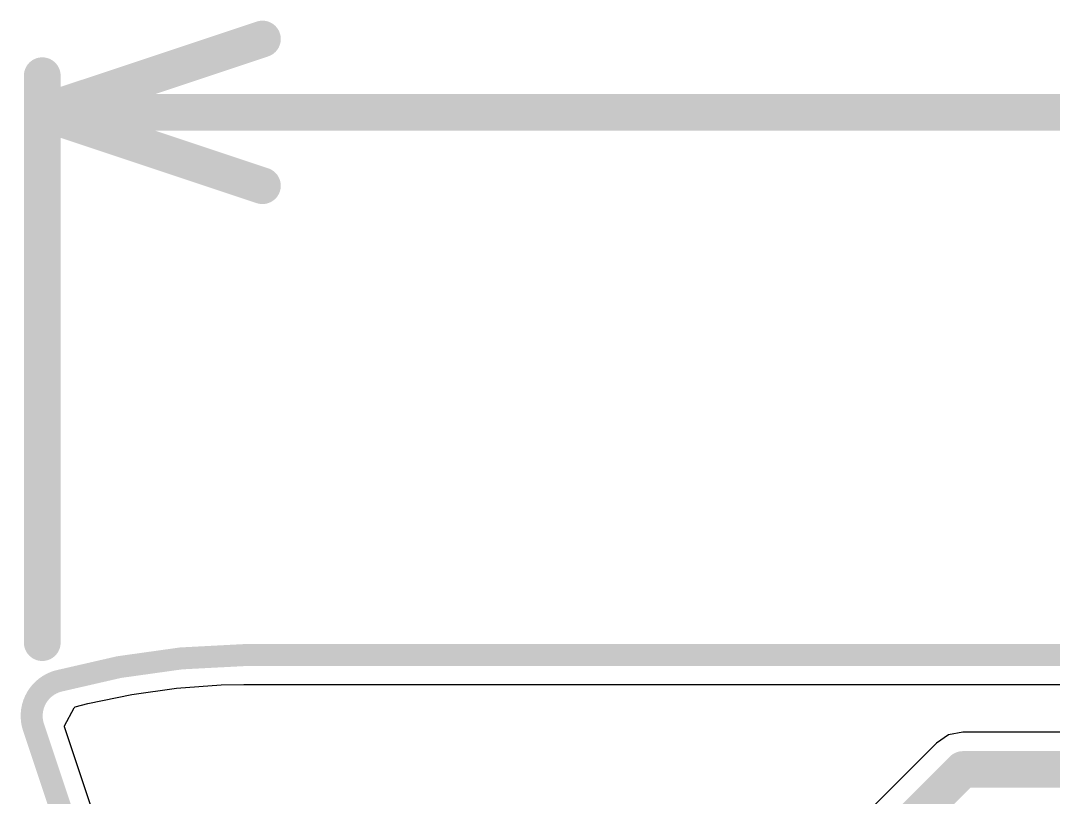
# Model space of a CAD drawing. Header units: inches. Extents: x -25 to 271, y -41 to 15.
# Drawn here: x -18.11 to -10.96, y 6.03 to 11.4 of the extents above; entities that cross this region are included whole.
import ezdxf

# ---------------------------------------------------------------- set-up
doc = ezdxf.new("R2010")
doc.units = ezdxf.units.IN
for name, color, linetype in [('Board_outline', 216, 'Continuous'), ('Bottom Layer', 5, 'Continuous'), ('Dimensions', 6, 'Continuous'), ('Top Layer', 1, 'Continuous')]:
    doc.layers.add(name, color=color, linetype=linetype)

msp = doc.modelspace()

# ---------------------------------------------------------------- linework, layer by layer
at = {"layer": 'Board_outline', "const_width": 0.1524}
for points in [[(-17.8471, 6.8318, -0.065034), (-16.5644, 7.0114)], [(-18.018, 6.5118, -0.429723), (-17.8471, 6.8318)]]:
    msp.add_lwpolyline(points, format="xyb", dxfattribs=at)
for points in [[(-16.5644, 7.0114), (-16.5189, 7.0114)], [(-16.5189, 7.0114), (73.4811, 7.0114)], [(-18.018, 6.5118), (-17.4777, 4.8898)]]:
    msp.add_lwpolyline(points, dxfattribs=at)
at = {"layer": 'Board_outline', "const_width": 0.0762}
for points in [[(-16.6025, 7.0114, 1), (-16.5263, 7.0114, 1)], [(-16.6025, 7.0114, 1), (-16.5263, 7.0114, 1)], [(-16.557, 7.0114, 1), (-16.4808, 7.0114, 1)], [(-16.557, 7.0114, 1), (-16.4808, 7.0114, 1)], [(-17.8852, 6.8318, 1), (-17.809, 6.8318, 1)], [(-17.8852, 6.8318, 1), (-17.809, 6.8318, 1)], [(-18.0561, 6.5118, 1), (-17.9799, 6.5118, 1)], [(-18.0561, 6.5118, 1), (-17.9799, 6.5118, 1)]]:
    msp.add_lwpolyline(points, format="xyb", close=True, dxfattribs=at)
at = {"layer": 'Bottom Layer'}
for p, q in [((-17.029, 6.783), (-16.7183, 6.8061)), ((-16.7183, 6.8061), (-16.5633, 6.8075)), ((-16.5633, 6.8075), (7.582, 6.8075)), ((-17.6427, 6.6767), (-17.3376, 6.7398)), ((-17.3376, 6.7398), (-17.029, 6.783)), ((-17.8034, 6.5223), (-17.7363, 6.6477)), ((-17.7363, 6.6477), (-17.7306, 6.6524)), ((-17.7306, 6.6524), (-17.6427, 6.6767)), ((-17.8041, 6.5147), (-17.8034, 6.5223)), ((-17.3034, 5.0116), (-17.8041, 6.5147)), ((-11.6848, 6.459), (-11.7688, 6.4028)), ((-11.5857, 6.4787), (-11.6848, 6.459)), ((4.6007, 6.4787), (-11.5857, 6.4787)), ((-11.7688, 6.4028), (-12.5275, 5.6441))]:
    msp.add_line(p, q, dxfattribs=at)
at = {"layer": 'Bottom Layer', "const_width": 0.254}
for points in [[(-12.3444, 5.461), (-11.5857, 6.2197)], [(-11.5857, 6.2197), (4.6007, 6.2197)]]:
    msp.add_lwpolyline(points, dxfattribs=at)
at = {"layer": 'Bottom Layer', "const_width": 0.127}
msp.add_lwpolyline([(-11.6492, 6.2197, 1), (-11.5222, 6.2197, 1)], format="xyb", close=True, dxfattribs=at)
msp.add_lwpolyline([(-11.6492, 6.2197, 1), (-11.5222, 6.2197, 1)], format="xyb", close=True, dxfattribs=at)
at = {"layer": 'Dimensions', "const_width": 0.254}
for points in [[(-17.9575, 10.7696), (-16.4335, 11.2776)], [(-17.9575, 7.0978), (-17.9575, 11.0236)], [(-17.9575, 10.7696), (-16.4335, 10.2616)], [(-17.9575, 10.7696), (20.8125, 10.7696)]]:
    msp.add_lwpolyline(points, dxfattribs=at)
at = {"layer": 'Dimensions', "const_width": 0.127}
for points in [[(-16.497, 11.2776, 1), (-16.37, 11.2776, 1)], [(-18.021, 11.0236, 1), (-17.894, 11.0236, 1)], [(-18.021, 10.7696, 1), (-17.894, 10.7696, 1)], [(-18.021, 10.7696, 1), (-17.894, 10.7696, 1)], [(-18.021, 10.7696, 1), (-17.894, 10.7696, 1)], [(-16.497, 10.2616, 1), (-16.37, 10.2616, 1)], [(-18.021, 7.0978, 1), (-17.894, 7.0978, 1)]]:
    msp.add_lwpolyline(points, format="xyb", close=True, dxfattribs=at)
at = {"layer": 'Top Layer'}
for p, q in [((-17.029, 6.783), (-16.7183, 6.8061)), ((-16.7183, 6.8061), (-16.5633, 6.8075)), ((-16.5633, 6.8075), (-4.1787, 6.8075)), ((-17.6427, 6.6767), (-17.3376, 6.7398)), ((-17.3376, 6.7398), (-17.029, 6.783)), ((-17.8034, 6.5223), (-17.7363, 6.6477)), ((-17.7363, 6.6477), (-17.7306, 6.6524)), ((-17.7306, 6.6524), (-17.6427, 6.6767)), ((-17.8041, 6.5147), (-17.8034, 6.5223)), ((-17.3034, 5.0116), (-17.8041, 6.5147))]:
    msp.add_line(p, q, dxfattribs=at)

doc.saveas('drawing.dxf')
